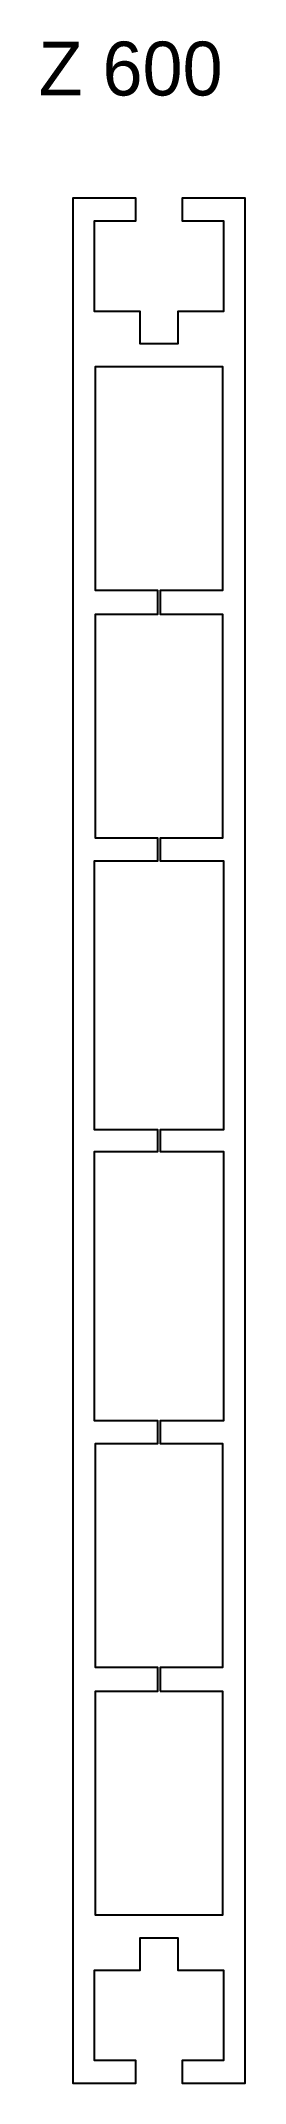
# Model space of a CAD drawing. Header units: millimetres. Extents: x -11 to 8, y -88 to 102.
import ezdxf

# ---------------------------------------------------------------- set-up
doc = ezdxf.new("R2010")
doc.units = ezdxf.units.MM
doc.header["$LTSCALE"] = 0.0125
doc.layers.add('Profil', color=7, linetype='Continuous')
doc.layers.add('Text_erfasst', color=3, linetype='Continuous')
doc.styles.add('gs25', font='gsimplex.shx', dxfattribs={"height": 25})

msp = doc.modelspace()

# ---------------------------------------------------------------- linework, layer by layer
at = {"layer": 'Profil'}
for points in [[(-8.1, 0), (-8.1, -66.63), (-8.1, -87.5), (-2.25, -87.5), (-2.25, -85.4), (-6.1, -85.4), (-6.1, -77), (-1.85, -77), (-1.85, -74), (1.65, -74), (1.65, -77), (5.9, -77), (5.9, -85.4), (2.05, -85.4), (2.05, -87.5), (7.9, -87.5), (7.9, -66.63), (7.9, 0), (7.9, 66.63), (7.9, 87.5), (2.05, 87.5), (2.05, 85.4), (5.9, 85.4), (5.9, 77), (1.65, 77), (1.65, 74), (-1.85, 74), (-1.85, 77), (-6.1, 77), (-6.1, 85.4), (-2.25, 85.4), (-2.25, 87.5), (-8.1, 87.5), (-8.1, 66.63)], [(0, -51.1), (5.8, -51.1), (5.8, -66.63), (5.8, -71.9), (-6, -71.9), (-6, -66.63), (-6, -51.1), (-0.2, -51.1), (-0.2, -48.9), (-6, -48.9), (-6, -28.1), (-0.2, -28.1), (-0.2, -26), (-6.1, -26), (-6.1, -1), (-0.2, -1), (-0.2, 1), (-6.1, 1), (-6.1, 26), (-0.2, 26), (-0.2, 28.1), (-6, 28.1), (-6, 48.9), (-0.2, 48.9), (-0.2, 51.1), (-6, 51.1), (-6, 66.63), (-6, 71.9), (5.8, 71.9), (5.8, 66.63), (5.8, 51.1), (0, 51.1), (0, 48.9), (5.8, 48.9), (5.8, 28.1), (0, 28.1), (0, 26), (5.9, 26), (5.9, 1), (0, 1), (0, -1), (5.9, -1), (5.9, -26), (0, -26), (0, -28.1), (5.8, -28.1), (5.8, -48.9), (0, -48.9)]]:
    msp.add_lwpolyline(points, close=True, dxfattribs=at)

# ---------------------------------------------------------------- texts
at = {"layer": 'Text_erfasst', "style": 'gs25'}
msp.add_text('Z 600', height=5, dxfattribs=at).set_placement((-11.29, 97.05))

doc.saveas('drawing.dxf')
